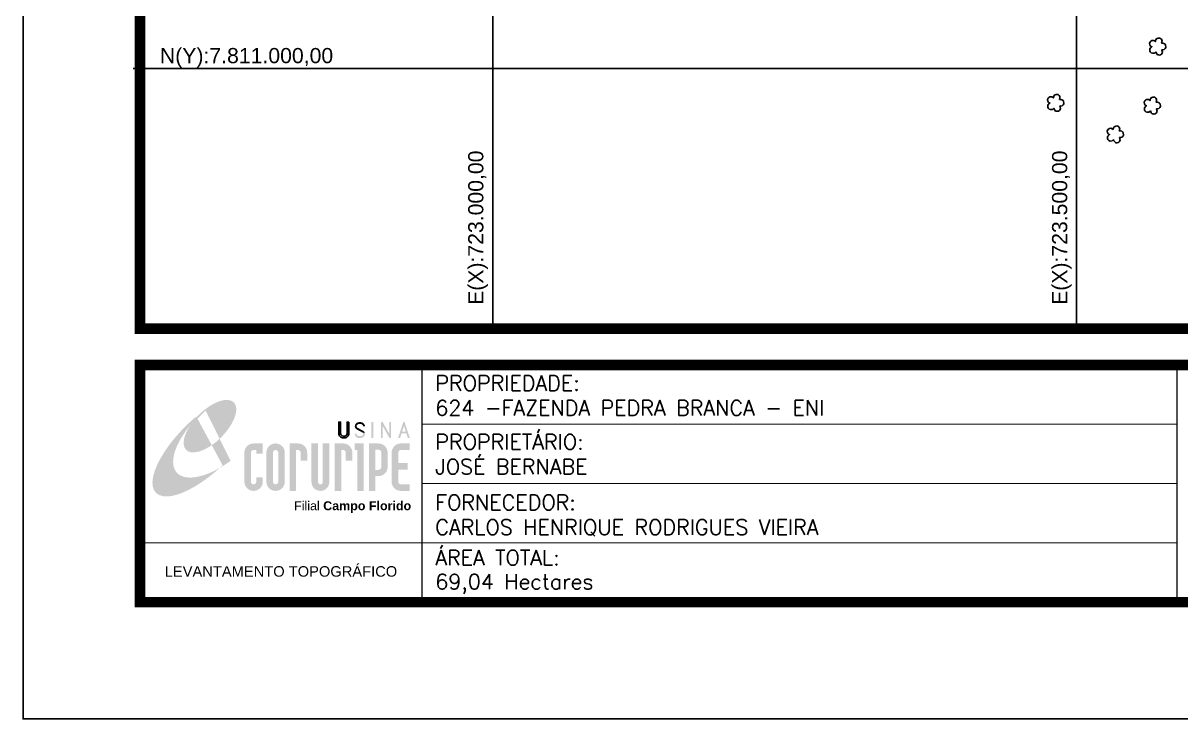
# Model space of a CAD drawing. Header units: inches. Extents: x 722598 to 724698, y 7810443 to 7813413.
# Drawn here: x 722598 to 723589, y 7810443 to 7811039 of the extents above; entities that cross this region are included whole.
import ezdxf
from ezdxf.enums import TextEntityAlignment as Align

# ---------------------------------------------------------------- set-up
doc = ezdxf.new("R2010")
doc.units = ezdxf.units.IN
doc.header["$MEASUREMENT"] = 0
doc.linetypes.add('CONTINUO', pattern=[0])
doc.linetypes.add('LIN0', pattern=[0])
for name, color, linetype in [('MALHA', 8, 'Continuous'), ('MARGEM', 5, 'Continuous'), ('MATO', 3, 'Continuous')]:
    doc.layers.add(name, color=color, linetype=linetype)
doc.styles.add('ARIAL', font='arial.ttf')
doc.styles.add('Simplex', font='simplex.shx')
doc.styles.get("Standard").update_dxf_attribs({"font": 'arial.ttf'})

# ---------------------------------------------------------------- blocks, each defined once
blk = doc.blocks.new('A$C78F83FB3')
at = {"layer": 'MARGEM'}
h = blk.add_hatch(color=20, dxfattribs=at)
edge = h.paths.add_edge_path()
edge.add_ellipse((19.49, 23.77), major_axis=(-6.68, -6.67), ratio=0.469426, start_angle=292.7328, end_angle=601.2579)
edge.add_ellipse((22.83, 22.05), major_axis=(12.64, 11.29), ratio=0.457614, start_angle=79.9069, end_angle=107.9139)
edge = h.paths.add_edge_path()
edge.add_ellipse((18.28, 18.7), major_axis=(13.95, 13.59), ratio=0.386848, start_angle=63.9612, end_angle=264.5993)
edge.add_ellipse((22.83, 22.05), major_axis=(12.64, 11.29), ratio=0.457614, start_angle=107.9139, end_angle=245.1182, ccw=False)
edge.add_ellipse((19.49, 23.77), major_axis=(-6.68, -6.67), ratio=0.469426, start_angle=241.2579, end_angle=292.7328, ccw=False)
for color, points in [(20, [(15.46, 26.12), (14.17, 24.81), (14.06, 24.24), (14.39, 23.97), (14.67, 24.54), (19.47, 29.32), (18.48, 28.66), (17.31, 27.78)]), (7, [(58.42, 24.9), (57.9, 24.9), (57.9, 21.73, -0.414214), (57.15, 20.98), (56.84, 20.98, -0.414214), (56.09, 21.73), (56.09, 24.9), (55.57, 24.9), (55.57, 21.73, 0.414214), (56.84, 20.46), (57.15, 20.46, 0.414214), (58.42, 21.73)]), (7, [(61.7, 24.9), (61.23, 24.9, 0.396318), (60.04, 23.78), (60.04, 23.72, 0.151912), (60.39, 22.97), (60.46, 22.92), (62.18, 22), (62.85, 21.83, 0.12407), (62.51, 22.42), (60.75, 23.36, -0.13192), (60.56, 23.77, -0.385578), (61.23, 24.37), (61.7, 24.37, -0.414214), (62.37, 23.7), (62.89, 23.7, 0.414214)]), (7, [(62.37, 23.7), (62.89, 23.7, 0.414214), (61.7, 24.9), (61.23, 24.9, 0.396318), (60.04, 23.78), (60.04, 23.72, 0.151912), (60.39, 22.97), (60.46, 22.92), (62.18, 22), (62.18, 22, -0.131921), (62.37, 21.59, -0.385578), (61.7, 20.98), (61.23, 20.98, -0.414214), (60.56, 21.65), (60.04, 21.65, 0.414214), (61.23, 20.46), (61.7, 20.46, 0.402546), (62.89, 21.61, 0.165292), (62.51, 22.42), (60.75, 23.36, -0.13192), (60.56, 23.77, -0.385578), (61.23, 24.37), (61.7, 24.37, -0.414214)]), (7, [(30.97, 12.46), (29.13, 12.46), (29.13, 8.21, 1), (34.29, 8.21), (34.29, 9.41), (32.45, 9.41), (32.45, 8.21, -1), (30.97, 8.21)])]:
    blk.add_hatch(color=color, dxfattribs=at).paths.add_polyline_path(points)
h = blk.add_hatch(color=7, dxfattribs=at)
h.paths.add_polyline_path([(65.24, 24.9), (64.72, 24.9), (64.72, 20.46), (65.24, 20.46)])
h.paths.add_polyline_path([(67.38, 20.46), (67.9, 20.46), (67.9, 23.74), (69.74, 20.46), (70.23, 20.46), (70.23, 24.9), (69.71, 24.9), (69.71, 21.58), (67.85, 24.9), (67.38, 24.9)])
h.paths.add_polyline_path([(72.17, 20.46), (72.72, 20.46), (73.14, 21.73), (74.49, 21.73), (74.9, 20.46), (75.45, 20.46), (74, 24.9), (73.62, 24.9)])
h.paths.add_polyline_path([(73.81, 23.8), (74.32, 22.25), (73.31, 22.25)], flags=16)
h = blk.add_hatch(color=7, dxfattribs=at)
h.paths.add_polyline_path([(31.71, 18.93, 0.414214), (29.13, 16.35), (29.13, 12.46), (30.97, 12.46), (30.97, 16.35, -0.414214), (31.71, 17.09), (32.45, 17.09), (32.45, 16.02), (34.29, 16.02), (34.29, 18.93)])
h.paths.add_polyline_path([(44.15, 17.09, -0.414214), (44.89, 16.35), (44.89, 14.1), (46.72, 14.1), (46.72, 16.17, 0.433937), (44.15, 18.93), (41.77, 18.93), (41.77, 12.46), (43.61, 12.46), (43.61, 17.09)])
h.paths.add_polyline_path([(43.61, 12.46), (41.77, 12.46), (41.77, 5.62), (43.61, 5.62)])
h.paths.add_polyline_path([(47.92, 12.46), (49.75, 12.46), (49.75, 18.93), (47.92, 18.93)])
h.paths.add_polyline_path([(52.91, 18.93), (51.08, 18.93), (51.08, 12.46), (52.91, 12.46)])
h.paths.add_polyline_path([(51.08, 8.12, -1), (49.75, 8.12), (49.75, 12.46), (47.92, 12.46), (47.92, 8.12, 1), (52.91, 8.12), (52.91, 12.46), (51.08, 12.46)])
h.paths.add_polyline_path([(54.41, 12.46), (56.25, 12.46), (56.25, 17.09), (56.79, 17.09, -0.414214), (57.53, 16.35), (57.53, 14.1), (59.36, 14.1), (59.36, 16.17, 0.433937), (56.79, 18.93), (54.41, 18.93)])
h.paths.add_polyline_path([(56.25, 12.46), (54.41, 12.46), (54.41, 5.62), (56.25, 5.62)])
h.paths.add_polyline_path([(60.73, 12.46), (62.58, 12.46), (62.58, 18.93), (60.02, 18.93), (60.02, 17.08), (60.73, 17.08)])
h.paths.add_polyline_path([(62.58, 12.46), (60.73, 12.46), (60.73, 5.62), (62.58, 5.62)])
h.paths.add_polyline_path([(64.06, 12.46), (65.82, 12.46), (65.82, 17.17), (66.66, 17.17, -0.450417), (67.48, 16.25), (67.48, 12.46), (69.24, 12.46, 0.002307), (69.24, 12.48, 0.005282), (69.23, 12.54, -0.000938), (69.23, 12.53), (69.23, 16.17, 0.433937), (66.66, 18.93), (64.06, 18.93)])
h.paths.add_polyline_path([(64.06, 5.62), (65.82, 5.62), (65.82, 9.77), (66.66, 9.77, 0.426056), (69.24, 12.46), (67.48, 12.46), (67.48, 12.45, -0.450417), (66.66, 11.53), (65.82, 11.53), (65.82, 12.46), (64.06, 12.46)])
h.paths.add_polyline_path([(70.37, 12.46), (74.87, 12.46), (74.87, 13.44), (72.21, 13.44), (72.21, 16.35, -0.414214), (72.95, 17.09), (75.38, 17.09), (75.38, 18.93), (72.95, 18.93, 0.414214), (70.37, 16.35)])
h.paths.add_polyline_path([(72.21, 11.62), (74.87, 11.62), (74.87, 12.46), (70.37, 12.46), (70.37, 8.21, 0.414214), (72.95, 5.62), (75.38, 5.62), (75.38, 7.47), (72.95, 7.47, -0.414214), (72.21, 8.21)])
h = blk.add_hatch(color=7, dxfattribs=at)
h.paths.add_polyline_path([(35.29, 16.35), (35.29, 8.21, 1), (40.46, 8.21, 0.016978), (40.45, 8.38), (40.45, 16.17, 0.433937), (37.88, 18.93), (37.87, 18.93, 0.41391)])
h.paths.add_polyline_path([(38.62, 16.35), (38.62, 8.21, -1), (37.13, 8.21), (37.13, 16.35, -1)], flags=16)
at = {"layer": 'MARGEM', "color": 7}
blk.add_lwpolyline([(58.42, 24.9), (57.9, 24.9), (57.9, 21.73, -0.414214), (57.15, 20.98), (56.84, 20.98, -0.414214), (56.09, 21.73), (56.09, 24.9), (55.57, 24.9), (55.57, 21.73, 0.414214), (56.84, 20.46), (57.15, 20.46, 0.414214), (58.42, 21.73), (58.42, 24.9)], format="xyb", close=True, dxfattribs=at)
at = {"layer": 'MARGEM', "color": 252, "insert": (43.05, 2.72), "char_height": 2.5, "width": 33.0271, "attachment_point": 1, "style": 'ARIAL'}
blk.add_mtext('Filial {\\fArial|b1|i0|c0|p34;Campo Florido}', dxfattribs=at)

msp = doc.modelspace()

# ---------------------------------------------------------------- linework, layer by layer
at = {"layer": 'MALHA', "color": 8}
for points in [[(723000, 7811802.18), (723000, 7811106), (723000, 7810777.24)], [(723500, 7811202.74), (723500, 7811106), (723500, 7810777.24)], [(722692.02, 7811000), (724174.42, 7811000)]]:
    msp.add_lwpolyline(points, dxfattribs=at)
at = {"layer": 'MARGEM', "color": 174, "linetype": 'LIN0'}
msp.add_line((722597.93, 7810442.84), (722597.93, 7813412.84), dxfattribs=at)
at = {"layer": 'MARGEM', "color": 174, "linetype": 'LIN0', "flags": 128}
msp.add_lwpolyline([(724697.93, 7810442.84), (724697.93, 7813412.84), (722597.93, 7813412.84), (722597.93, 7810442.84)], close=True, dxfattribs=at)
at = {"layer": 'MARGEM', "color": 174, "linetype": 'LIN0', "const_width": 9.09, "flags": 128}
for points in [[(724597.93, 7810777.24), (724597.93, 7813312.84), (722697.93, 7813312.84), (722697.93, 7810777.24)], [(722697.93, 7810746.15), (724597.93, 7810746.15), (724597.93, 7810542.84), (722697.93, 7810542.84)]]:
    msp.add_lwpolyline(points, close=True, dxfattribs=at)
at = {"layer": 'MARGEM', "color": 174, "linetype": 'LIN0', "flags": 128}
for points, const_width in [([(722939.51, 7810746.15), (722939.51, 7810542.84)], 1.01), ([(722939.51, 7810746.15), (722939.51, 7810544.69)], 1), ([(723586.04, 7810746.15), (723586.04, 7810545.34)], 1.01), ([(722939.51, 7810695.32), (723586.04, 7810695.32)], 1.01), ([(722939.51, 7810644.5), (723586.04, 7810644.5)], 1.01), ([(722697.93, 7810593.67), (723586.04, 7810593.67)], 1.01)]:
    msp.add_lwpolyline(points, dxfattribs=dict(at, const_width=const_width))
at = {"layer": 'MATO', "linetype": 'CONTINUO'}
for points in [[(723567.89, 7811014.41, 0), (723566.64, 7811013.36, 0), (723565.06, 7811013.18, 0), (723563.93, 7811013.62, 0), (723563.13, 7811014.4, 0), (723562.8, 7811015.3, 0), (723562.71, 7811016.63, 0), (723563.14, 7811017.47, 0), (723563.6, 7811018.1, 0), (723564.51, 7811018.71, 0), (723563.93, 7811018.9, 0), (723563.36, 7811019.37, 0), (723562.68, 7811020.43, 0), (723562.56, 7811021.69, 0), (723563.05, 7811023.01, 0), (723563.56, 7811023.48, 0), (723564.49, 7811024.05, 0), (723565.46, 7811024.18, 0), (723566.24, 7811024.07, 0), (723566.86, 7811023.78, 0), (723567.54, 7811023.18, 0), (723567.74, 7811024.33, 0), (723567.91, 7811024.79, 0), (723568.42, 7811025.43, 0), (723569.17, 7811025.71, 0), (723569.9, 7811026.03, 0), (723570.73, 7811026.11, 0), (723571.51, 7811026, 0), (723572.15, 7811025.66, 0), (723572.62, 7811025.15, 0), (723573.03, 7811024.34, 0), (723573.19, 7811023.43, 0), (723572.82, 7811021.82, 0), (723573.95, 7811021.83, 0), (723574.88, 7811021.61, 0), (723575.77, 7811020.91, 0), (723576.26, 7811020.35, 0), (723576.39, 7811018.13, 0), (723575.84, 7811017.13, 0), (723575.12, 7811016.47, 0), (723573.98, 7811016.16, 0), (723572.98, 7811016.25, 0), (723573.51, 7811014.17, 0), (723573.27, 7811013.29, 0), (723572.67, 7811012.44, 0), (723572.01, 7811011.92, 0), (723571.07, 7811011.69, 0), (723570.14, 7811011.74, 0), (723569.44, 7811011.94, 0), (723568.64, 7811012.73, 0), (723568.09, 7811013.44, 0), (723567.93, 7811014.51, 0)], [(723480.53, 7810966.16, 0), (723479.28, 7810965.11, 0), (723477.7, 7810964.93, 0), (723476.57, 7810965.37, 0), (723475.77, 7810966.16, 0), (723475.44, 7810967.06, 0), (723475.35, 7810968.39, 0), (723475.78, 7810969.23, 0), (723476.24, 7810969.85, 0), (723477.15, 7810970.47, 0), (723476.57, 7810970.65, 0), (723476, 7810971.12, 0), (723475.32, 7810972.18, 0), (723475.2, 7810973.45, 0), (723475.69, 7810974.76, 0), (723476.2, 7810975.23, 0), (723477.13, 7810975.8, 0), (723478.1, 7810975.93, 0), (723478.88, 7810975.82, 0), (723479.5, 7810975.53, 0), (723480.18, 7810974.93, 0), (723480.38, 7810976.08, 0), (723480.55, 7810976.55, 0), (723481.06, 7810977.19, 0), (723481.81, 7810977.46, 0), (723482.54, 7810977.79, 0), (723483.37, 7810977.86, 0), (723484.15, 7810977.75, 0), (723484.79, 7810977.42, 0), (723485.26, 7810976.91, 0), (723485.67, 7810976.09, 0), (723485.83, 7810975.19, 0), (723485.46, 7810973.57, 0), (723486.59, 7810973.59, 0), (723487.52, 7810973.36, 0), (723488.41, 7810972.66, 0), (723488.9, 7810972.1, 0), (723489.03, 7810969.88, 0), (723488.48, 7810968.89, 0), (723487.76, 7810968.22, 0), (723486.62, 7810967.92, 0), (723485.62, 7810968.01, 0), (723486.15, 7810965.93, 0), (723485.91, 7810965.04, 0), (723485.31, 7810964.2, 0), (723484.65, 7810963.67, 0), (723483.71, 7810963.44, 0), (723482.78, 7810963.5, 0), (723482.08, 7810963.7, 0), (723481.28, 7810964.48, 0), (723480.73, 7810965.19, 0), (723480.57, 7810966.27, 0)], [(723563.29, 7810963.86, 0), (723562.04, 7810962.82, 0), (723560.46, 7810962.63, 0), (723559.33, 7810963.07, 0), (723558.53, 7810963.86, 0), (723558.2, 7810964.76, 0), (723558.11, 7810966.09, 0), (723558.54, 7810966.93, 0), (723559, 7810967.55, 0), (723559.91, 7810968.17, 0), (723559.33, 7810968.36, 0), (723558.76, 7810968.83, 0), (723558.08, 7810969.89, 0), (723557.96, 7810971.15, 0), (723558.45, 7810972.46, 0), (723558.96, 7810972.94, 0), (723559.89, 7810973.5, 0), (723560.87, 7810973.63, 0), (723561.65, 7810973.52, 0), (723562.26, 7810973.24, 0), (723562.94, 7810972.63, 0), (723563.14, 7810973.79, 0), (723563.31, 7810974.25, 0), (723563.82, 7810974.89, 0), (723564.57, 7810975.16, 0), (723565.31, 7810975.49, 0), (723566.13, 7810975.57, 0), (723566.91, 7810975.45, 0), (723567.55, 7810975.12, 0), (723568.02, 7810974.61, 0), (723568.43, 7810973.79, 0), (723568.59, 7810972.89, 0), (723568.22, 7810971.27, 0), (723569.35, 7810971.29, 0), (723570.29, 7810971.07, 0), (723571.17, 7810970.37, 0), (723571.66, 7810969.81, 0), (723571.79, 7810967.58, 0), (723571.25, 7810966.59, 0), (723570.52, 7810965.92, 0), (723569.38, 7810965.62, 0), (723568.38, 7810965.71, 0), (723568.91, 7810963.63, 0), (723568.67, 7810962.75, 0), (723568.07, 7810961.9, 0), (723567.41, 7810961.37, 0), (723566.47, 7810961.14, 0), (723565.54, 7810961.2, 0), (723564.84, 7810961.4, 0), (723564.04, 7810962.18, 0), (723563.49, 7810962.89, 0), (723563.33, 7810963.97, 0)], [(723531.68, 7810939.16, 0), (723530.43, 7810938.12, 0), (723528.85, 7810937.94, 0), (723527.72, 7810938.37, 0), (723526.92, 7810939.16, 0), (723526.59, 7810940.06, 0), (723526.5, 7810941.39, 0), (723526.93, 7810942.23, 0), (723527.39, 7810942.85, 0), (723528.3, 7810943.47, 0), (723527.72, 7810943.66, 0), (723527.15, 7810944.13, 0), (723526.47, 7810945.19, 0), (723526.35, 7810946.45, 0), (723526.84, 7810947.77, 0), (723527.35, 7810948.24, 0), (723528.28, 7810948.81, 0), (723529.25, 7810948.94, 0), (723530.04, 7810948.83, 0), (723530.65, 7810948.54, 0), (723531.33, 7810947.94, 0), (723531.53, 7810949.09, 0), (723531.7, 7810949.55, 0), (723532.21, 7810950.19, 0), (723532.96, 7810950.47, 0), (723533.7, 7810950.79, 0), (723534.52, 7810950.87, 0), (723535.3, 7810950.76, 0), (723535.94, 7810950.42, 0), (723536.41, 7810949.91, 0), (723536.82, 7810949.1, 0), (723536.98, 7810948.19, 0), (723536.61, 7810946.58, 0), (723537.74, 7810946.59, 0), (723538.68, 7810946.37, 0), (723539.56, 7810945.67, 0), (723540.05, 7810945.11, 0), (723540.18, 7810942.89, 0), (723539.63, 7810941.89, 0), (723538.91, 7810941.23, 0), (723537.77, 7810940.92, 0), (723536.77, 7810941.01, 0), (723537.3, 7810938.93, 0), (723537.06, 7810938.05, 0), (723536.46, 7810937.2, 0), (723535.8, 7810936.68, 0), (723534.86, 7810936.45, 0), (723533.93, 7810936.5, 0), (723533.23, 7810936.7, 0), (723532.43, 7810937.49, 0), (723531.88, 7810938.2, 0), (723531.72, 7810939.27, 0)]]:
    msp.add_polyline3d(points, dxfattribs=at)

# ---------------------------------------------------------------- block references
at = {"layer": 'MARGEM', "linetype": 'ByBlock', "xscale": 3.058005429693808, "yscale": 3.058005429693808, "zscale": 3.058005429693808}
msp.add_blockref('A$C78F83FB3', (722698.3, 7810620.97), dxfattribs=at)

# ---------------------------------------------------------------- texts
at = {"layer": 'MALHA'}
msp.add_text('N(Y):7.811.000,00', height=13, dxfattribs=at).set_placement((722715.04, 7811000.79), align=Align.BOTTOM_LEFT)
for s, p in [('E(X):723.000,00', (722995.92, 7810797.58)), ('E(X):723.500,00', (723495.92, 7810797.58))]:
    msp.add_text(s, height=13, rotation=90, dxfattribs=at).set_placement(p, align=Align.BOTTOM_LEFT)
at = {"layer": 'MARGEM', "color": 7, "linetype": 'Continuous', "lineweight": 9, "style": 'Simplex'}
for s, p in [('PROPRIEDADE:', (722950.92, 7810737.02)), ('PROPRIETÁRIO:', (722950.92, 7810686.66)), ('FORNECEDOR:', (722950.92, 7810634.8)), ('ÁREA TOTAL:', (722950.92, 7810587.45))]:
    msp.add_text(s, height=13, dxfattribs=at).set_placement(p, align=Align.TOP_LEFT)
at = {"layer": 'MARGEM', "color": 7, "linetype": 'Continuous', "style": 'Simplex'}
for s, p in [('624 -FAZENDA PEDRA BRANCA - ENI', (722950.92, 7810715.81)), ('JOSÉ BERNABE', (722950.92, 7810665.45)), ('CARLOS HENRIQUE RODRIGUES VIEIRA', (722950.92, 7810613.59)), ('69,04 Hectares', (722950.92, 7810566.96))]:
    msp.add_text(s, height=13, dxfattribs=at).set_placement(p, align=Align.TOP_LEFT)
at = {"layer": 'MARGEM', "color": 7, "linetype": 'ByBlock'}
msp.add_text('LEVANTAMENTO TOPOGRÁFICO', height=9, dxfattribs=at).set_placement((722818.72, 7810569.18), align=Align.MIDDLE_CENTER)

doc.saveas('drawing.dxf')
